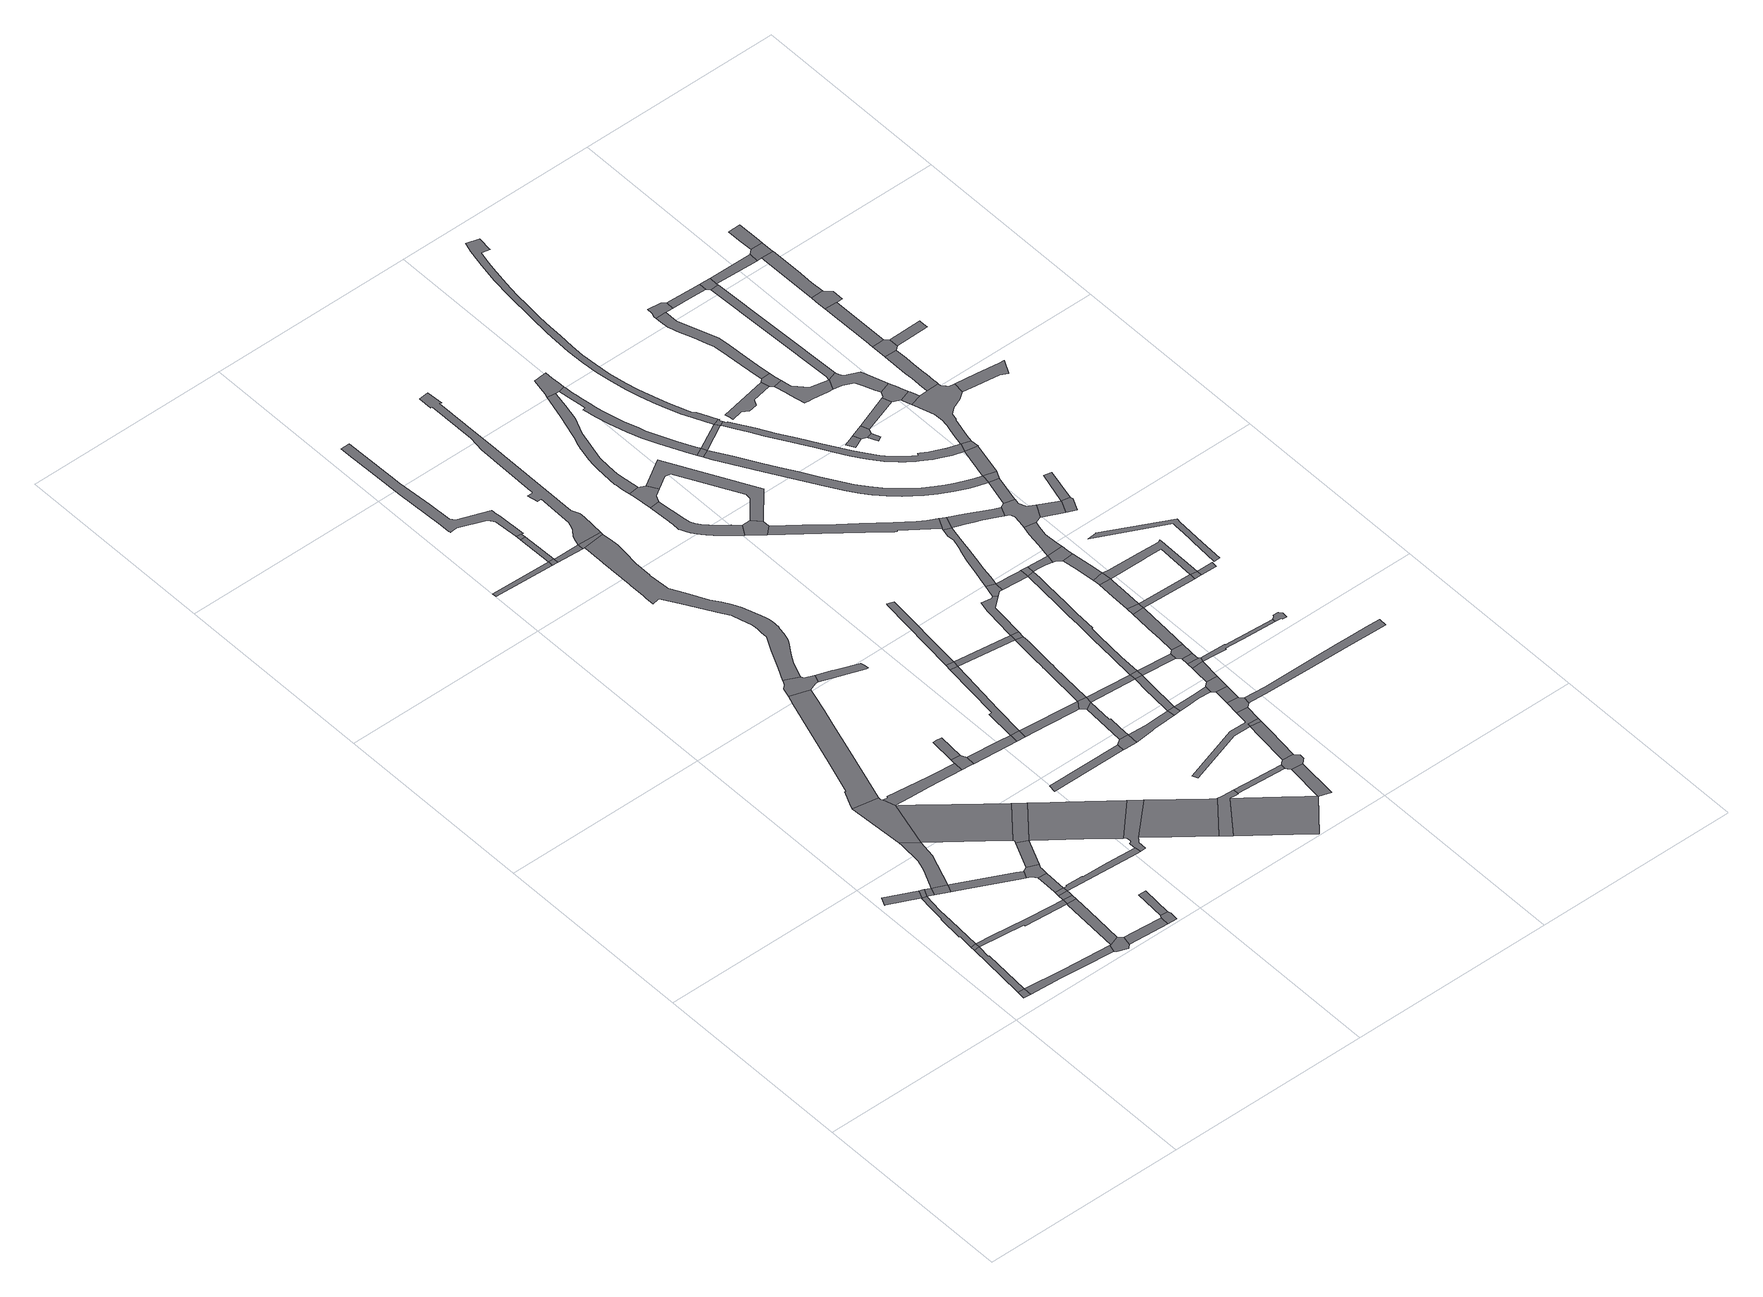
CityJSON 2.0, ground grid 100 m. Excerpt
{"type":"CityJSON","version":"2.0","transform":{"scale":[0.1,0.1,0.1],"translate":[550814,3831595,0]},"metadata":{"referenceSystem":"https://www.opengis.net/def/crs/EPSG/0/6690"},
"CityObjects":{
"road1":{"type":"Road","geometry":[{"type":"MultiSurface","lod":"1","boundaries":[[[0,1,2,3]]]}]},
"road2":{"type":"Road","attributes":{"RoadStructureAttribute.sectionType":"1"},"geometry":[{"type":"MultiSurface","lod":"1","boundaries":[[[4,5,6,7,8,0,3]]]}]},
"road3":{"type":"Road","geometry":[{"type":"MultiSurface","lod":"1","boundaries":[[[9,10,7,6]]]}]},
"road4":{"type":"Road","attributes":{"RoadStructureAttribute.sectionType":"1"},"geometry":[{"type":"MultiSurface","lod":"1","boundaries":[[[11,12,13,14,15,16,17,10,9,18,19,20]]]}]},
"road5":{"type":"Road","attributes":{"RoadStructureAttribute.sectionType":"1"},"geometry":[{"type":"MultiSurface","lod":"1","boundaries":[[[21,22,23,24,25,26]]]}]},
"road6":{"type":"Road","attributes":{"RoadStructureAttribute.sectionType":"1"},"geometry":[{"type":"MultiSurface","lod":"1","boundaries":[[[27,3,2,28,29,30,31]]]}]},
"road7":{"type":"Road","geometry":[{"type":"MultiSurface","lod":"1","boundaries":[[[26,25,11,20,32]]]}]},
"road8":{"type":"Road","attributes":{"RoadStructureAttribute.sectionType":"1"},"geometry":[{"type":"MultiSurface","lod":"1","boundaries":[[[32,20,33,34,35]]]}]},
"road9":{"type":"Road","geometry":[{"type":"MultiSurface","lod":"1","boundaries":[[[35,34,36,37]]]}]},
"road10":{"type":"Road","attributes":{"RoadStructureAttribute.sectionType":"1"},"geometry":[{"type":"MultiSurface","lod":"1","boundaries":[[[38,39,40,9,6,41,42,43,44]]]}]},
"road11":{"type":"Road","attributes":{"RoadStructureAttribute.sectionType":"1"},"geometry":[{"type":"MultiSurface","lod":"1","boundaries":[[[45,46,47,48,49,50,35,37,51,52]]]}]},
"road12":{"type":"Road","geometry":[{"type":"MultiSurface","lod":"1","boundaries":[[[53,54,31,30,55,56,57,58,59]]]}]},
"road13":{"type":"Road","attributes":{"RoadStructureAttribute.sectionType":"1"},"geometry":[{"type":"MultiSurface","lod":"1","boundaries":[[[60,37,36,61,62,63,64,65]]]}]},
"road14":{"type":"Road","attributes":{"RoadStructureAttribute.sectionType":"1"},"geometry":[{"type":"MultiSurface","lod":"1","boundaries":[[[43,66,54,53,67,68,69]]]}]},
"road15":{"type":"Road","geometry":[{"type":"MultiSurface","lod":"1","boundaries":[[[70,45,52,71,72,73,74,75]]]}]},
"road16":{"type":"Road","geometry":[{"type":"MultiSurface","lod":"1","boundaries":[[[44,43,69,76]]]}]},
"road17":{"type":"Road","attributes":{"RoadStructureAttribute.sectionType":"1"},"geometry":[{"type":"MultiSurface","lod":"1","boundaries":[[[77,44,76,78,79]]]}]},
"road18":{"type":"Road","attributes":{"RoadStructureAttribute.sectionType":"1"},"geometry":[{"type":"MultiSurface","lod":"1","boundaries":[[[80,59,58,81,82,83]]]}]},
"road19":{"type":"Road","geometry":[{"type":"MultiSurface","lod":"1","boundaries":[[[84,77,79,85]]]}]},
"road20":{"type":"Road","attributes":{"RoadStructureAttribute.sectionType":"1"},"geometry":[{"type":"MultiSurface","lod":"1","boundaries":[[[86,87,88,84,85,89,90]]]}]},
"road21":{"type":"Road","geometry":[{"type":"MultiSurface","lod":"1","boundaries":[[[91,65,64,92,93,86,90,94,95,96]]]}]},
"road22":{"type":"Road","geometry":[{"type":"MultiSurface","lod":"1","boundaries":[[[97,98,83,82,99,100,101,102]]]}]},
"road23":{"type":"Road","attributes":{"RoadStructureAttribute.sectionType":"1"},"geometry":[{"type":"MultiSurface","lod":"1","boundaries":[[[103,91,96,104]]]}]},
"road24":{"type":"Road","attributes":{"function":"2","RoadStructureAttribute.sectionType":"1"},"geometry":[{"type":"MultiSurface","lod":"1","boundaries":[[[105,106,107,108,109,71,52,110,111,112,113]]]}]},
"road25":{"type":"Road","geometry":[{"type":"MultiSurface","lod":"1","boundaries":[[[114,115,116,97,102]]]}]},
"road26":{"type":"Road","attributes":{"RoadStructureAttribute.sectionType":"1"},"geometry":[{"type":"MultiSurface","lod":"1","boundaries":[[[117,118,119,120,121,122,123,124,70,75,125,126,127,128,129,130,131,132,133]]]}]},
"road27":{"type":"Road","attributes":{"RoadStructureAttribute.sectionType":"1"},"geometry":[{"type":"MultiSurface","lod":"1","boundaries":[[[134,135,136,137,138,85,79,139,140,141,142,143,144]]]}]},
"road28":{"type":"Road","attributes":{"RoadStructureAttribute.sectionType":"1"},"geometry":[{"type":"MultiSurface","lod":"1","boundaries":[[[145,146,147,148,72,71,149,150,151,152,153]]]}]},
"road29":{"type":"Road","geometry":[{"type":"MultiSurface","lod":"1","boundaries":[[[113,112,154,103,104,155]]]}]},
"road30":{"type":"Road","attributes":{"RoadStructureAttribute.sectionType":"1"},"geometry":[{"type":"MultiSurface","lod":"1","boundaries":[[[156,157,158,159]]]}]},
"road31":{"type":"Road","attributes":{"function":"2","RoadStructureAttribute.sectionType":"1"},"geometry":[{"type":"MultiSurface","lod":"1","boundaries":[[[160,161,162,163,164,155,104,165,166,167,168,169]]]}]},
"road32":{"type":"Road","geometry":[{"type":"MultiSurface","lod":"1","boundaries":[[[170,153,152,171,172,173,174]]]}]},
"road33":{"type":"Road","geometry":[{"type":"MultiSurface","lod":"1","boundaries":[[[175,176,177,178,179,180,117,133,181,182,183,184,185,186,187,188]]]}]},
"road34":{"type":"Road","geometry":[{"type":"MultiSurface","lod":"1","boundaries":[[[189,190,191,170,174]]]}]},
"road35":{"type":"Road","geometry":[{"type":"MultiSurface","lod":"1","boundaries":[[[159,158,192,193]]]}]},
"road36":{"type":"Road","geometry":[{"type":"MultiSurface","lod":"1","boundaries":[[[169,168,194,195,196,197,198,199,200,201,202,144,143,203,204,205,206,207,208,209]]]}]},
"road37":{"type":"Road","attributes":{"RoadStructureAttribute.sectionType":"1"},"geometry":[{"type":"MultiSurface","lod":"1","boundaries":[[[210,211,212,159,193]]]}]},
"road38":{"type":"Road","attributes":{"RoadStructureAttribute.sectionType":"1"},"geometry":[{"type":"MultiSurface","lod":"1","boundaries":[[[213,214,173,172,215,216,217,218]]]}]},
"road39":{"type":"Road","attributes":{"RoadStructureAttribute.sectionType":"1"},"geometry":[{"type":"MultiSurface","lod":"1","boundaries":[[[219,220,212,211,221,222]]]}]},
"road40":{"type":"Road","attributes":{"RoadStructureAttribute.sectionType":"1"},"geometry":[{"type":"MultiSurface","lod":"1","boundaries":[[[223,193,192,224,225]]]}]},
"road41":{"type":"Road","attributes":{"RoadStructureAttribute.sectionType":"1"},"geometry":[{"type":"MultiSurface","lod":"1","boundaries":[[[226,227,228,229,230,231,232,233,234,235,236,237,238,239,240,241,242,243,244,245,246,247,248,249,219,222]]]}]},
"road42":{"type":"Road","attributes":{"RoadStructureAttribute.sectionType":"1"},"geometry":[{"type":"MultiSurface","lod":"1","boundaries":[[[250,251,252,253,254,255,256,257,258,185,184]]]}]},
"road43":{"type":"Road","attributes":{"function":"2","RoadStructureAttribute.sectionType":"1"},"geometry":[{"type":"MultiSurface","lod":"1","boundaries":[[[259,209,208,260,261,262]]]}]},
"road44":{"type":"Road","attributes":{"RoadStructureAttribute.sectionType":"1"},"geometry":[{"type":"MultiSurface","lod":"1","boundaries":[[[263,264,265,266,267,268,269,270,271,272,273,274,275,276,277,278,279,280,281,282,283,284,285,286,287,288,289,290,291,292,293,294,295,296,297,298,299,300,301,302,303,304,305,306,307,308,309,310,311,312,313,314,315,316,317,318,319,320,175,188]]]}]},
"road45":{"type":"Road","attributes":{"RoadStructureAttribute.sectionType":"1"},"geometry":[{"type":"MultiSurface","lod":"1","boundaries":[[[321,322,323,324]]]}]},
"road46":{"type":"Road","geometry":[{"type":"MultiSurface","lod":"1","boundaries":[[[218,217,325,326]]]}]},
"road47":{"type":"Road","geometry":[{"type":"MultiSurface","lod":"1","boundaries":[[[225,224,298,297,327]]]}]},
"road48":{"type":"Road","geometry":[{"type":"MultiSurface","lod":"1","boundaries":[[[328,262,261,329,330,331,332,333,334,335,336]]]}]},
"road49":{"type":"Road","attributes":{"RoadStructureAttribute.sectionType":"1"},"geometry":[{"type":"MultiSurface","lod":"1","boundaries":[[[337,338,339,340,218,326,341,342,343]]]}]},
"road50":{"type":"Road","attributes":{"RoadStructureAttribute.sectionType":"1"},"geometry":[{"type":"MultiSurface","lod":"1","boundaries":[[[326,325,344,345,346,347,348]]]}]},
"road51":{"type":"Road","attributes":{"function":"2","RoadStructureAttribute.sectionType":"1"},"geometry":[{"type":"MultiSurface","lod":"1","boundaries":[[[349,350,351,352,331,330,353,354,355,356]]]}]},
"road52":{"type":"Road","attributes":{"RoadStructureAttribute.sectionType":"1"},"geometry":[{"type":"MultiSurface","lod":"1","boundaries":[[[357,358,359,360,361,362,363,364,365,366,367,368,369,370,371,372,373,374,375,376,377,378,379,380,225,327]]]}]},
"road53":{"type":"Road","geometry":[{"type":"MultiSurface","lod":"1","boundaries":[[[381,337,343,382]]]}]},
"road54":{"type":"Road","geometry":[{"type":"MultiSurface","lod":"1","boundaries":[[[383,324,323,384,385,386]]]}]},
"road55":{"type":"Road","attributes":{"RoadStructureAttribute.sectionType":"1"},"geometry":[{"type":"MultiSurface","lod":"1","boundaries":[[[387,388,389,390,391,383,386]]]}]},
"road56":{"type":"Road","attributes":{"RoadStructureAttribute.sectionType":"1"},"geometry":[{"type":"MultiSurface","lod":"1","boundaries":[[[392,393,394,395,396,381,382]]]}]},
"road57":{"type":"Road","geometry":[{"type":"MultiSurface","lod":"1","boundaries":[[[348,347,391,390,397]]]}]},
"road58":{"type":"Road","attributes":{"RoadStructureAttribute.sectionType":"1"},"geometry":[{"type":"MultiSurface","lod":"1","boundaries":[[[398,336,335,399,400]]]}]},
"road59":{"type":"Road","attributes":{"RoadStructureAttribute.sectionType":"1"},"geometry":[{"type":"MultiSurface","lod":"1","boundaries":[[[401,402,403,386,385,404,405,406,407,408]]]}]},
"road60":{"type":"Road","attributes":{"RoadStructureAttribute.sectionType":"1"},"geometry":[{"type":"MultiSurface","lod":"1","boundaries":[[[382,343,409,410]]]}]},
"road61":{"type":"Road","attributes":{"RoadStructureAttribute.sectionType":"1"},"geometry":[{"type":"MultiSurface","lod":"1","boundaries":[[[411,412,413,414,415,416,417,418,419,420,421,422,423,424,425,426,427,428,429,430,431,432,433,434,435,436,437,438]]]}]},
"road62":{"type":"Road","geometry":[{"type":"MultiSurface","lod":"1","boundaries":[[[439,440,441,420,419,442,443,444]]]}]},
"road63":{"type":"Road","attributes":{"RoadStructureAttribute.sectionType":"1"},"geometry":[{"type":"MultiSurface","lod":"1","boundaries":[[[409,445,446,447,448,449,450,348,397,451,452,453,454,455,456,457,458]]]}]},
"road64":{"type":"Road","attributes":{"RoadStructureAttribute.sectionType":"1"},"geometry":[{"type":"MultiSurface","lod":"1","boundaries":[[[459,460,461,462,463,464,465,466,467,468,469]]]}]},
"road65":{"type":"Road","attributes":{"RoadStructureAttribute.sectionType":"1"},"geometry":[{"type":"MultiSurface","lod":"1","boundaries":[[[470,356,471,472,473]]]}]},
"road66":{"type":"Road","attributes":{"RoadStructureAttribute.sectionType":"1"},"geometry":[{"type":"MultiSurface","lod":"1","boundaries":[[[397,390,474,475,476]]]}]},
"road67":{"type":"Road","geometry":[{"type":"MultiSurface","lod":"1","boundaries":[[[477,438,437,478,479,480]]]}]},
"road68":{"type":"Road","geometry":[{"type":"MultiSurface","lod":"1","boundaries":[[[408,407,481,482]]]}]},
"road69":{"type":"Road","geometry":[{"type":"MultiSurface","lod":"1","boundaries":[[[483,484,485,400,399,486,487,470,473,488,489,490,491,492]]]}]},
"road70":{"type":"Road","geometry":[{"type":"MultiSurface","lod":"1","boundaries":[[[410,409,458,493]]]}]},
"road71":{"type":"Road","attributes":{"RoadStructureAttribute.sectionType":"1"},"geometry":[{"type":"MultiSurface","lod":"1","boundaries":[[[494,495,496,497,498,499,500,501,502,503,504,505,506,507,508,509,510,511,512,440,439,513,514,515,516,517,518,519,520,521,522,523,524]]]}]},
"road72":{"type":"Road","attributes":{"RoadStructureAttribute.sectionType":"1"},"geometry":[{"type":"MultiSurface","lod":"1","boundaries":[[[475,525,526,408,482,527,528,529]]]}]},
"road73":{"type":"Road","attributes":{"RoadStructureAttribute.sectionType":"1"},"geometry":[{"type":"MultiSurface","lod":"1","boundaries":[[[530,531,444,443,532,533,534,535,477,480]]]}]},
"road74":{"type":"Road","attributes":{"RoadStructureAttribute.sectionType":"1"},"geometry":[{"type":"MultiSurface","lod":"1","boundaries":[[[466,536,483,492,537,538]]]}]},
"road75":{"type":"Road","geometry":[{"type":"MultiSurface","lod":"1","boundaries":[[[476,475,529,539]]]}]},
"road76":{"type":"Road","attributes":{"RoadStructureAttribute.sectionType":"1"},"geometry":[{"type":"MultiSurface","lod":"1","boundaries":[[[540,541,542,543,544,545,546,547,410,493,548,549,550,551,552,553,554]]]}]},
"road77":{"type":"Road","attributes":{"RoadStructureAttribute.sectionType":"1"},"geometry":[{"type":"MultiSurface","lod":"1","boundaries":[[[555,482,481,556,557,558,559]]]}]},
"road78":{"type":"Road","geometry":[{"type":"MultiSurface","lod":"1","boundaries":[[[467,466,538,468]]]}]},
"road79":{"type":"Road","geometry":[{"type":"MultiSurface","lod":"1","boundaries":[[[560,459,469,561,562,563,564,565]]]}]},
"road80":{"type":"Road","attributes":{"RoadStructureAttribute.sectionType":"1"},"geometry":[{"type":"MultiSurface","lod":"1","boundaries":[[[539,529,566,567]]]}]},
"road81":{"type":"Road","attributes":{"RoadStructureAttribute.sectionType":"1"},"geometry":[{"type":"MultiSurface","lod":"1","boundaries":[[[568,560,565,569]]]}]},
"road82":{"type":"Road","attributes":{"RoadStructureAttribute.sectionType":"1"},"geometry":[{"type":"MultiSurface","lod":"1","boundaries":[[[570,571,572,573,574,575,576,479,478,577,578,579,580,581,582,583,584]]]}]},
"road83":{"type":"Road","geometry":[{"type":"MultiSurface","lod":"1","boundaries":[[[585,554,553,586,587,588]]]}]},
"road84":{"type":"Road","geometry":[{"type":"MultiSurface","lod":"1","boundaries":[[[589,590,559,558,591,568,569,592]]]}]},
"road85":{"type":"Road","geometry":[{"type":"MultiSurface","lod":"1","boundaries":[[[593,594,595,596,597,598,599,600,601,602,494,524,603,604]]]}]},
"road86":{"type":"Road","attributes":{"RoadStructureAttribute.sectionType":"1"},"geometry":[{"type":"MultiSurface","lod":"1","boundaries":[[[605,606,607,608,609,610,611,612,613,614,615,616,617,618,619,620,621,622,476,539]]]}]},
"road87":{"type":"Road","geometry":[{"type":"MultiSurface","lod":"1","boundaries":[[[623,624,625,626]]]}]},
"road88":{"type":"Road","attributes":{"RoadStructureAttribute.sectionType":"1"},"geometry":[{"type":"MultiSurface","lod":"1","boundaries":[[[627,628,629,630,631,632,633,634,635,636,637,638,639,640,641,642,643,644,645,646,604,603,647,648,649,650,651,652,653,654,655,656,657,658,659,624,623]]]}]},
"road89":{"type":"Road","attributes":{"RoadStructureAttribute.sectionType":"1"},"geometry":[{"type":"MultiSurface","lod":"1","boundaries":[[[660,661,662,663,589,592]]]}]},
"road90":{"type":"Road","attributes":{"RoadStructureAttribute.sectionType":"1"},"geometry":[{"type":"MultiSurface","lod":"1","boundaries":[[[664,665,666,588,587,667,668,615,669]]]}]},
"road91":{"type":"Road","geometry":[{"type":"MultiSurface","lod":"1","boundaries":[[[670,662,661,671,672,673]]]}]},
"road92":{"type":"Road","attributes":{"RoadStructureAttribute.sectionType":"1"},"geometry":[{"type":"MultiSurface","lod":"1","boundaries":[[[674,670,673,675]]]}]},
"road93":{"type":"Road","geometry":[{"type":"MultiSurface","lod":"1","boundaries":[[[676,567,566,674,675,677,678]]]}]},
"road94":{"type":"Road","attributes":{"RoadStructureAttribute.sectionType":"1"},"geometry":[{"type":"MultiSurface","lod":"1","boundaries":[[[679,680,681,682,683,684,685,686,687,688,585,588,689,690,691,692,693,694,695,696,697,698]]]}]},
"road95":{"type":"Road","attributes":{"RoadStructureAttribute.sectionType":"1"},"geometry":[{"type":"MultiSurface","lod":"1","boundaries":[[[699,623,626,700]]]}]},
"road96":{"type":"Road","geometry":[{"type":"MultiSurface","lod":"1","boundaries":[[[701,669,615,614,702]]]}]},
"road97":{"type":"Road","attributes":{"RoadStructureAttribute.sectionType":"1"},"geometry":[{"type":"MultiSurface","lod":"1","boundaries":[[[703,704,705,706,707,708,709,710,711,712,676,678]]]}]},
"road98":{"type":"Road","geometry":[{"type":"MultiSurface","lod":"1","boundaries":[[[713,714,715,699,700,716,717]]]}]},
"road99":{"type":"Road","geometry":[{"type":"MultiSurface","lod":"1","boundaries":[[[718,709,708,719]]]}]},
"road100":{"type":"Road","geometry":[{"type":"MultiSurface","lod":"1","boundaries":[[[584,583,679,698,720]]]}]},
"road101":{"type":"Road","attributes":{"RoadStructureAttribute.sectionType":"1"},"geometry":[{"type":"MultiSurface","lod":"1","boundaries":[[[721,722,702,614,723,724,725,726,727,728]]]}]},
"road102":{"type":"Road","attributes":{"RoadStructureAttribute.sectionType":"1"},"geometry":[{"type":"MultiSurface","lod":"1","boundaries":[[[729,730,718,719,731,732,733,734,735]]]}]},
"road103":{"type":"Road","attributes":{"RoadStructureAttribute.sectionType":"1"},"geometry":[{"type":"MultiSurface","lod":"1","boundaries":[[[736,737,738,739,740,741,742,743,744,745,746,747,748,749,750,751,752,626,625,753,754,755,756,757,758,759,760,761,762,763,764,765,766,767,768,769,770]]]}]},
"road104":{"type":"Road","attributes":{"RoadStructureAttribute.sectionType":"1"},"geometry":[{"type":"MultiSurface","lod":"1","boundaries":[[[771,772,671,661,773,774,775,776,777,778,779,780]]]}]},
"road105":{"type":"Road","geometry":[{"type":"MultiSurface","lod":"1","boundaries":[[[781,782,783,729,735]]]}]},
"road106":{"type":"Road","attributes":{"RoadStructureAttribute.sectionType":"1"},"geometry":[{"type":"MultiSurface","lod":"1","boundaries":[[[784,785,786,787,788,789,782,781]]]}]},
"road107":{"type":"Road","geometry":[{"type":"MultiSurface","lod":"1","boundaries":[[[790,791,792,728,727,793,794,787,786]]]}]},
"road108":{"type":"Road","attributes":{"RoadStructureAttribute.sectionType":"1"},"geometry":[{"type":"MultiSurface","lod":"1","boundaries":[[[795,796,720,698,797,798,799,800,801,802,803,804,805,806]]]}]},
"road109":{"type":"Road","attributes":{"RoadStructureAttribute.sectionType":"1"},"geometry":[{"type":"MultiSurface","lod":"1","boundaries":[[[807,808,809,810,811,812,813,814,815,816,817,818,819,820,821,822,823,699,715,824,825,826,827,828,829,830,831,832,833,834,835,836,837,838,839,840,841,842,843,844,845,846,847,848,849]]]}]},
"road110":{"type":"Road","attributes":{"RoadStructureAttribute.sectionType":"1"},"geometry":[{"type":"MultiSurface","lod":"1","boundaries":[[[850,851,852,853,854,855,563,562,856,857,858,859,860,861,862]]]}]},
"road111":{"type":"Road","attributes":{"RoadStructureAttribute.sectionType":"1"},"geometry":[{"type":"MultiSurface","lod":"1","boundaries":[[[863,864,865,728,792,866,867,868,869,870]]]}]},
"road112":{"type":"Road","attributes":{"RoadStructureAttribute.sectionType":"1"},"geometry":[{"type":"MultiSurface","lod":"1","boundaries":[[[719,708,871,872]]]}]},
"road113":{"type":"Road","attributes":{"RoadStructureAttribute.sectionType":"1"},"geometry":[{"type":"MultiSurface","lod":"1","boundaries":[[[873,874,875,876,877,878,879,880,881]]]}]},
"road114":{"type":"Road","attributes":{"RoadStructureAttribute.sectionType":"1"},"geometry":[{"type":"MultiSurface","lod":"1","boundaries":[[[882,883,884,885,886]]]}]},
"road115":{"type":"Road","attributes":{"RoadStructureAttribute.sectionType":"1"},"geometry":[{"type":"MultiSurface","lod":"1","boundaries":[[[887,888,889,890,891,892,893,894,895,896,897,898,899,900,901,902,903,904,905,906,907,908,909,910,911,912,717,716,913,914,915,916,917,918,919,920,921,922,923,924,925,926,927,928,929,930,931,932,933,934,935,936]]]}]},
"road116":{"type":"Road","attributes":{"RoadStructureAttribute.sectionType":"1"},"geometry":[{"type":"MultiSurface","lod":"1","boundaries":[[[937,938,939,940,941,942,781,735,943,944,945,872,946]]]}]},
"road117":{"type":"Road","geometry":[{"type":"MultiSurface","lod":"1","boundaries":[[[947,806,805,948,949,950,863,870,951,952,953,954,955,956,957,958]]]}]},
"road118":{"type":"Road","geometry":[{"type":"MultiSurface","lod":"1","boundaries":[[[959,882,886,960,961,962]]]}]},
"road119":{"type":"Road","geometry":[{"type":"MultiSurface","lod":"1","boundaries":[[[963,964,961,960]]]}]},
"road120":{"type":"Road","geometry":[{"type":"MultiSurface","lod":"1","boundaries":[[[965,966,967,968,780,779,969,970,971,972,973]]]}]},
"road121":{"type":"Road","attributes":{"RoadStructureAttribute.sectionType":"1"},"geometry":[{"type":"MultiSurface","lod":"1","boundaries":[[[769,947,958,974,975]]]}]},
"road122":{"type":"Road","geometry":[{"type":"MultiSurface","lod":"1","boundaries":[[[872,871,976,946]]]}]},
"road123":{"type":"Road","attributes":{"RoadStructureAttribute.sectionType":"1"},"geometry":[{"type":"MultiSurface","lod":"1","boundaries":[[[954,953,977,978]]]}]},
"road124":{"type":"Road","geometry":[{"type":"MultiSurface","lod":"1","boundaries":[[[979,980,981,873,881,982,983]]]}]},
"road125":{"type":"Road","geometry":[{"type":"MultiSurface","lod":"1","boundaries":[[[770,769,975,984]]]}]},
"road126":{"type":"Road","attributes":{"RoadStructureAttribute.sectionType":"1"},"geometry":[{"type":"MultiSurface","lod":"1","boundaries":[[[985,986,987,988,989,990,991,992,993,994,995,996,997,998]]]}]},
"road127":{"type":"Road","attributes":{"RoadStructureAttribute.sectionType":"1"},"geometry":[{"type":"MultiSurface","lod":"1","boundaries":[[[946,976,999,1000]]]}]},
"road128":{"type":"Road","geometry":[{"type":"MultiSurface","lod":"1","boundaries":[[[978,977,1001,1002,1003]]]}]},
"road129":{"type":"Road","attributes":{"RoadStructureAttribute.sectionType":"1"},"geometry":[{"type":"MultiSurface","lod":"1","boundaries":[[[1004,1005,1006,1007,1008,1009,1010,1011,1012,1013,1014,1015,1016,1017,1018,1019,1020,1021,1022,1023,1024,981,980]]]}]},
"road130":{"type":"Road","attributes":{"RoadStructureAttribute.sectionType":"1"},"geometry":[{"type":"MultiSurface","lod":"1","boundaries":[[[1025,1026,1027,983,982,1028,1029,1030,1031,1032,1033,1034,1035]]]}]},
"road131":{"type":"Road","attributes":{"RoadStructureAttribute.sectionType":"7"},"geometry":[{"type":"MultiSurface","lod":"1","boundaries":[[[935,770,984,1036,1037]]]}]},
"road132":{"type":"Road","attributes":{"RoadStructureAttribute.sectionType":"1"},"geometry":[{"type":"MultiSurface","lod":"1","boundaries":[[[1038,959,962,1039]]]}]},
"road133":{"type":"Road","geometry":[{"type":"MultiSurface","lod":"1","boundaries":[[[1040,1041,1042,1013,1012,1043,1044,1045]]]}]},
"road134":{"type":"Road","geometry":[{"type":"MultiSurface","lod":"1","boundaries":[[[1046,1047,978,1003]]]}]},
"road135":{"type":"Road","geometry":[{"type":"MultiSurface","lod":"1","boundaries":[[[936,935,1037,1048]]]}]},
"road136":{"type":"Road","geometry":[{"type":"MultiSurface","lod":"1","boundaries":[[[1049,1050,1051,1052,1053,1054,1055,1035,1034,1056,1057,1058,1059,1060,1061]]]}]},
"road137":{"type":"Road","geometry":[{"type":"MultiSurface","lod":"1","boundaries":[[[1062,1063,1061,1060,1064,1065,1038,1039,1066,1067]]]}]},
"road138":{"type":"Road","attributes":{"RoadStructureAttribute.sectionType":"1"},"geometry":[{"type":"MultiSurface","lod":"1","boundaries":[[[1068,1069,1067,1066,1070,1071,1072,1073]]]}]},
"road139":{"type":"Road","attributes":{"RoadStructureAttribute.sectionType":"1"},"geometry":[{"type":"MultiSurface","lod":"1","boundaries":[[[1044,1043,1074,1075,1076]]]}]},
"road140":{"type":"Road","attributes":{"RoadStructureAttribute.sectionType":"1"},"geometry":[{"type":"MultiSurface","lod":"1","boundaries":[[[1077,1078,1079,1035,1055]]]}]},
"road141":{"type":"Road","attributes":{"RoadStructureAttribute.sectionType":"1"},"geometry":[{"type":"MultiSurface","lod":"1","boundaries":[[[1080,1081,1082,1083,1084,1073,1072,1085,1086,1087,1088,1089,1090,1091,1092,936,1048,1093,1094,1095,1096,1097,1098,1099,1100,1101,1102]]]}]},
"road142":{"type":"Road","geometry":[{"type":"MultiSurface","lod":"1","boundaries":[[[1103,1076,1075,1078,1077,1104,1105]]]}]},
"road143":{"type":"Road","attributes":{"RoadStructureAttribute.sectionType":"1"},"geometry":[{"type":"MultiSurface","lod":"1","boundaries":[[[1106,1107,1108,1109,1084,1083,1110,1111,1112,1113,1114,1115,1116]]]}]},
"road144":{"type":"Road","geometry":[{"type":"MultiSurface","lod":"1","boundaries":[[[1117,1106,1116,1118,1119,1120]]]}]},
"road145":{"type":"Road","attributes":{"RoadStructureAttribute.sectionType":"1"},"geometry":[{"type":"MultiSurface","lod":"1","boundaries":[[[1121,1122,1117,1120,1123,1124]]]}]},
"road146":{"type":"Road","attributes":{"RoadStructureAttribute.sectionType":"1"},"geometry":[{"type":"MultiSurface","lod":"1","boundaries":[[[1105,1104,1125,1126]]]}]},
"road147":{"type":"Road","attributes":{"RoadStructureAttribute.sectionType":"1"},"geometry":[{"type":"MultiSurface","lod":"1","boundaries":[[[1127,1128,1129,1102,1101,1130,1131,1132,1133]]]}]},
"road148":{"type":"Road","geometry":[{"type":"MultiSurface","lod":"1","boundaries":[[[1134,1135,1121,1124,1136,1137,1138]]]}]},
"road149":{"type":"Road","geometry":[{"type":"MultiSurface","lod":"1","boundaries":[[[1139,1140,1141,1119,1118]]]}]},
"road150":{"type":"Road","attributes":{"RoadStructureAttribute.sectionType":"1"},"geometry":[{"type":"MultiSurface","lod":"1","boundaries":[[[1142,1143,1144,1134,1138,1145,1146,1147,1148]]]}]},
"road151":{"type":"Road","geometry":[{"type":"MultiSurface","lod":"1","boundaries":[[[1149,1126,1125,1142,1148,1150,1151]]]}]},
"road152":{"type":"Road","attributes":{"RoadStructureAttribute.sectionType":"1"},"geometry":[{"type":"MultiSurface","lod":"1","boundaries":[[[1152,1153,1149,1151,1154,1155]]]}]}
},
"vertices":[
[113,117,0],[109,79,0],[144,77,0],[144,116,0],
[162,358,0],[158,358,0],[165,423,0],[138,419,0],[123,234,0],
[166,447,0],[139,443,0],
[173,792,0],[163,729,0],[157,655,0],[156,647,0],[152,645,0],[142,521,0],[145,520,0],[178,612,0],[183,691,0],[195,787,0],
[49,901,0],[30,860,0],[34,859,0],[95,831,0],[174,795,0],[192,833,0],
[347,98,0],[301,66,0],[403,57,0],[566,43,0],[576,78,0],
[213,824,0],
[204,783,0],[223,773,0],[241,810,0],
[286,742,0],[305,781,0],
[537,409,0],[418,421,0],[253,438,0],[388,399,0],[388,392,0],[602,376,0],[605,404,0],
[314,1097,0],[313,1077,0],[313,1073,0],[305,967,0],[286,911,0],[247,825,0],[368,953,0],[382,1041,0],
[631,94,0],[582,77,0],[568,40,0],[576,31,0],[624,15,0],[641,32,0],[649,76,0],
[564,651,0],[346,713,0],[546,615,0],[555,610,0],[575,601,0],[592,636,0],
[601,370,0],[639,225,0],[643,282,0],[649,373,0],
[298,1373,0],[443,1272,0],[426,1330,0],[423,1335,0],[421,1343,0],[422,1349,0],
[650,401,0],
[607,435,0],[652,424,0],[652,432,0],
[757,68,0],[766,23,0],[837,18,0],[840,61,0],
[609,460,0],[653,457,0],
[611,568,0],[613,550,0],[611,490,0],[652,457,0],[656,566,0],
[615,648,0],[585,596,0],[595,591,0],[658,601,0],[659,610,0],[665,625,0],
[848,74,0],[847,73,0],[885,15,0],[888,58,0],[885,70,0],[885,71,0],
[675,782,0],[725,760,0],
[727,1041,0],[523,1207,0],[511,1217,0],[455,1262,0],[445,1270,0],[385,1039,0],[587,874,0],[675,802,0],[813,970,0],
[895,222,0],[876,223,0],[858,224,0],
[529,2039,0],[513,1991,0],[404,1646,0],[346,1465,0],[340,1467,0],[335,1457,0],[311,1402,0],[303,1385,0],[422,1352,0],[427,1368,0],[435,1394,0],[455,1458,0],[517,1658,0],[553,1773,0],[586,1881,0],[613,1971,0],[624,2009,0],
[887,448,0],[754,453,0],[754,456,0],[669,460,0],[668,456,0],[795,424,0],[796,424,0],[873,420,0],[1013,411,0],[1031,411,0],[1027,441,0],
[681,1307,0],[660,1309,0],[453,1333,0],[450,1327,0],[445,1272,0],[523,1268,0],[621,1263,0],[786,1250,0],[790,1297,0],
[682,796,0],[864,928,0],
[3,3286,0],[3,3266,0],[296,3251,0],[298,3276,0],
[1120,722,0],[1048,779,0],[1027,796,0],[988,828,0],[889,907,0],[730,756,0],[731,755,0],[902,617,0],[1027,514,0],[1182,671,0],
[792,1321,0],[834,1246,0],[846,1245,0],[849,1291,0],[836,1317,0],
[573,2125,0],[567,2113,0],[563,2105,0],[563,2104,0],[562,2102,0],[543,2086,0],[644,2016,0],[650,2018,0],[662,2023,0],[677,2023,0],[692,2062,0],[649,2078,0],[644,2085,0],[642,2092,0],
[846,1444,0],[824,1447,0],[803,1448,0],
[324,3250,0],[325,3275,0],
[1030,513,0],[1034,511,0],[1040,507,0],[1039,486,0],[1038,480,0],[1038,477,0],[1030,476,0],[1027,476,0],[1027,468,0],[1055,411,0],[1057,411,0],[1058,413,0],[1059,455,0],[1069,468,0],[1076,478,0],[1237,628,0],
[324,3371,0],[320,3450,0],[296,3449,0],
[1064,1271,0],[1022,1276,0],[1023,1231,0],[1027,1231,0],[1067,1228,0],[1071,1271,0],
[295,3476,0],[296,3469,0],[319,3470,0],[329,3471,0],
[325,3274,0],[454,3243,0],[455,3273,0],
[321,3610,0],[320,3623,0],[319,3630,0],[318,3655,0],[169,3711,0],[154,3733,0],[148,3849,0],[136,4022,0],[135,4081,0],[130,4332,0],[86,4331,0],[87,4286,0],[90,4151,0],[93,3970,0],[104,3741,0],[106,3680,0],[107,3672,0],[107,3671,0],[112,3671,0],[143,3673,0],[266,3625,0],[283,3602,0],[286,3598,0],[295,3478,0],
[770,1990,0],[777,1988,0],[876,1953,0],[886,1950,0],[883,1971,0],[880,1992,0],[784,2028,0],[766,2035,0],[764,2035,0],
[1446,456,0],[1183,390,0],[1331,268,0],[1470,437,0],
[641,2095,0],[668,2168,0],[689,2203,0],[710,2237,0],[730,2268,0],[741,2287,0],[743,2292,0],[748,2302,0],[752,2321,0],[753,2326,0],[761,2365,0],[763,2372,0],[764,2391,0],[764,2398,0],[764,2413,0],[763,2431,0],[759,2445,0],[751,2471,0],[738,2515,0],[724,2557,0],[711,2584,0],[700,2606,0],[680,2636,0],[652,2679,0],[604,2772,0],[568,2839,0],[568,2848,0],[562,2937,0],[561,2946,0],[561,2947,0],[564,3036,0],[573,3117,0],[578,3167,0],[575,3210,0],[571,3252,0],[465,3242,0],[465,3237,0],[464,3128,0],[464,3126,0],[463,2960,0],[463,2952,0],[463,2871,0],[463,2854,0],[462,2811,0],[494,2816,0],[499,2816,0],[551,2733,0],[641,2584,0],[662,2549,0],[676,2504,0],[690,2453,0],[692,2420,0],[690,2395,0],[688,2360,0],[667,2320,0],[659,2303,0],[652,2289,0],[605,2192,0],
[997,943,0],[993,906,0],[1364,903,0],[1365,941,0],
[1109,1224,0],[1113,1268,0],
[572,3266,0],
[1498,435,0],[1371,236,0],[1377,231,0],[1510,404,0],[1512,404,0],[1539,402,0],[1552,401,0],[1553,404,0],[1554,431,0],
[1133,1721,0],[1100,1423,0],[1099,1421,0],[1084,1421,0],[1132,1419,0],[1160,1646,0],[1169,1717,0],
[1220,1216,0],[1221,1216,0],[1371,1204,0],[1382,1203,0],[1408,1241,0],
[1782,184,0],[1750,210,0],[1677,270,0],[1556,367,0],[1503,129,0],[1636,20,0],[1651,8,0],[1792,175,0],
[579,3379,0],[579,3407,0],[563,3444,0],[566,3951,0],[565,4026,0],[563,4269,0],[573,4266,0],[567,4345,0],[520,4341,0],[520,4271,0],[528,4271,0],[528,4028,0],[518,3951,0],[514,3638,0],[514,3628,0],[509,3623,0],[484,3623,0],[495,3573,0],[515,3573,0],[511,3398,0],[507,3383,0],[494,3353,0],[472,3323,0],[462,3296,0],
[1137,1751,0],[1173,1747,0],
[1393,960,0],[1378,903,0],[1435,902,0],[1436,957,0],
[1439,1013,0],[1442,1074,0],[1436,1076,0],[1444,1202,0],[1405,1179,0],
[1175,1760,0],[1218,2171,0],[1202,2177,0],[1186,2183,0],[1185,2179,0],
[1450,1235,0],
[1666,422,0],[1794,388,0],[1797,414,0],
[1616,955,0],[1528,952,0],[1527,952,0],[1530,912,0],[1540,913,0],[1611,917,0],[1654,920,0],[1652,957,0],
[1448,1680,0],[1452,1710,0],
[1006,2948,0],[999,2953,0],[969,2979,0],[937,3009,0],[912,3033,0],[899,3053,0],[889,3074,0],[884,3100,0],[869,3244,0],[820,3240,0],[821,3227,0],[826,3143,0],[827,3115,0],[827,3107,0],[825,3074,0],[825,3070,0],[832,3063,0],[840,3044,0],[851,3023,0],[866,3001,0],[876,2987,0],[890,2971,0],[911,2950,0],[936,2927,0],[958,2909,0],[981,2888,0],[1007,2867,0],[1037,2917,0],
[859,3364,0],[808,3358,0],[812,3331,0],[884,3280,0],[920,3302,0],[891,3349,0],
[1442,1619,0],[1435,1546,0],[1430,1486,0],[1430,1485,0],[1429,1468,0],[1427,1452,0],[1450,1238,0],[1467,1449,0],[1469,1468,0],[1470,1483,0],[1484,1637,0],[1484,1641,0],[1485,1643,0],[1486,1671,0],
[1858,762,0],[1851,706,0],[1850,696,0],[1767,699,0],[1478,603,0],[1489,579,0],[1763,668,0],[1847,666,0],[1849,685,0],[1903,679,0],[1912,757,0],
[1813,366,0],[1849,156,0],[1850,163,0],[1868,361,0],
[1445,1202,0],[1671,1184,0],[1672,1217,0],
[1081,2918,0],[1078,2808,0],[1119,2844,0],[1120,2879,0],
[1690,922,0],[1687,957,0],
[1821,431,0],[1806,420,0],[1799,413,0],[1795,387,0],[1802,379,0],[1882,373,0],[1892,383,0],[1893,406,0],[1886,415,0],[1875,428,0],
[1490,1706,0],
[922,4005,0],[917,3984,0],[888,3879,0],[876,3837,0],[857,3774,0],[851,3756,0],[838,3713,0],[829,3687,0],[825,3668,0],[817,3634,0],[814,3621,0],[808,3585,0],[805,3554,0],[803,3511,0],[799,3441,0],[801,3433,0],[804,3399,0],[804,3398,0],[805,3386,0],[852,3433,0],[847,3483,0],[848,3503,0],[849,3542,0],[852,3591,0],[853,3597,0],[873,3678,0],[894,3757,0],[928,3836,0],[946,3921,0],[962,3995,0],[963,4000,0],
[1663,1102,0],[1661,1061,0],[1692,1014,0],[1697,1072,0],[1706,1181,0],
[1244,3020,0],[1025,3432,0],[984,3342,0],[1013,3338,0],[1170,3043,0],[1167,3015,0],
[1839,599,0],[1893,591,0],[1901,660,0],
[1708,1214,0],
[1534,1924,0],[1483,1933,0],[1478,1909,0],[1472,1878,0],[1471,1876,0],[1470,1868,0],[1462,1795,0],[1454,1728,0],[1493,1733,0],[1500,1795,0],[1506,1852,0],[1509,1873,0],[1509,1876,0],[1563,1919,0],[1544,1930,0],
[1788,959,0],[1720,925,0],[1798,930,0],[1857,926,0],[1860,960,0],
[1865,832,0],[1932,774,0],[1933,774,0],[1937,807,0],[1935,809,0],[1921,827,0],
[1876,1167,0],[1879,1200,0],
[1873,910,0],[1929,904,0],
[1631,2443,0],[1594,2466,0],[1520,2524,0],[1409,2610,0],[1298,2698,0],[1227,2757,0],[1122,2841,0],[1255,2668,0],[1392,2556,0],[1488,2479,0],[1495,2474,0],[1499,2479,0],[1573,2423,0],[1647,2366,0],[1675,2420,0],
[1561,1993,0],[1583,1935,0],[1599,1934,0],[1602,1978,0],
[1882,980,0],[1863,962,0],[1861,922,0],[1936,974,0],
[1012,4042,0],[1011,4058,0],[1011,4060,0],[1011,4079,0],[1010,4097,0],[1010,4116,0],[945,4112,0],[940,4079,0],[933,4046,0],[928,4026,0],[981,3999,0],[1014,4008,0],
[1714,1320,0],[1725,1471,0],[1729,1523,0],[1734,1523,0],[1742,1631,0],[1747,1699,0],[1753,1774,0],[1758,1833,0],[1762,1888,0],[1764,1932,0],[1730,1924,0],[1722,1813,0],[1715,1727,0],[1708,1645,0],[1703,1577,0],[1698,1529,0],[1693,1471,0],[1683,1342,0],
[1205,3368,0],[1166,3346,0],[1178,3323,0],[1216,3343,0],
[1201,3373,0],[1201,3374,0],[1185,3403,0],[1155,3463,0],[1133,3514,0],[1114,3558,0],[1099,3595,0],[1090,3624,0],[1077,3662,0],[1067,3696,0],[1057,3730,0],[1049,3765,0],[1040,3804,0],[1035,3834,0],[1031,3859,0],[1028,3879,0],[1023,3918,0],[1022,3930,0],[1018,3962,0],[1015,3997,0],[992,3926,0],[996,3891,0],[1000,3857,0],[997,3856,0],[985,3854,0],[986,3852,0],[997,3789,0],[1013,3721,0],[1037,3639,0],[1058,3575,0],[1063,3562,0],[1090,3499,0],[1151,3375,0],
[1947,1073,0],[1948,1080,0],[1890,1076,0],[1888,1046,0],
[1724,1970,0],[1669,1975,0],[1637,1975,0],[1673,1929,0],[1727,1925,0],[1730,1970,0],
[1891,1109,0],[1956,1102,0],[1950,1105,0],[1946,1107,0],
[1893,1146,0],[1947,1144,0],
[1896,1214,0],[1948,1154,0],[1952,1210,0],
[1645,2359,0],[1636,2315,0],[1640,2285,0],[1627,2235,0],[1625,2235,0],[1619,2219,0],[1602,2160,0],[1584,2086,0],[1581,2074,0],[1573,2043,0],[1604,1985,0],[1612,2023,0],[1617,2049,0],[1623,2077,0],[1623,2080,0],[1630,2116,0],[1649,2203,0],[1660,2256,0],[1670,2301,0],[1679,2345,0],
[1338,3438,0],[1351,3416,0],
[1741,1969,0],[1766,1968,0],
[1955,1253,0],[1959,1323,0],[1965,1410,0],[1968,1471,0],[1968,1473,0],[1968,1475,0],[1912,1473,0],[1910,1435,0],[1906,1373,0],[1901,1294,0],
[1368,3441,0],[1372,3444,0],[1370,3448,0],[1353,3416,0],[1375,3427,0],
[1913,1514,0],[1969,1507,0],
[1703,2405,0],
[1860,1961,0],[1828,1964,0],[1790,1931,0],[1814,1929,0],[1824,1929,0],[1852,1922,0],[1861,1920,0],[1870,1961,0],
[1920,1694,0],[1917,1610,0],[1969,1513,0],[1974,1601,0],[1975,1650,0],[1977,1681,0],[1977,1692,0],
[1939,2500,0],[1905,2512,0],[1864,2530,0],[1825,2549,0],[1784,2571,0],[1739,2601,0],[1697,2633,0],[1651,2672,0],[1616,2707,0],[1577,2750,0],[1541,2798,0],[1499,2864,0],[1460,2931,0],[1416,3005,0],[1375,3074,0],[1333,3144,0],[1272,3249,0],[1194,3293,0],[1310,3095,0],[1401,2943,0],[1447,2864,0],[1494,2788,0],[1528,2740,0],[1558,2703,0],[1599,2660,0],[1646,2615,0],[1713,2563,0],[1714,2562,0],[1716,2560,0],[1766,2529,0],[1823,2498,0],[1883,2472,0],[1920,2458,0],[1967,2445,0],[1973,2489,0],
[2081,1093,0],[2081,1097,0],[2017,1075,0],[2067,1071,0],[2068,1077,0],[2101,1075,0],[2159,1071,0],[2273,1064,0],[2325,1061,0],[2326,1079,0],
[1974,1740,0],[1919,1730,0],[1921,1711,0],
[1967,1813,0],[1959,1874,0],[1955,1905,0],[1899,1898,0],[1907,1837,0],[1914,1778,0],
[1952,1924,0],[1952,1926,0],[1950,1964,0],[1878,1917,0],[1882,1914,0],
[1875,2317,0],[1772,2369,0],[1681,2344,0],[1685,2343,0],[1708,2334,0],[1739,2321,0],[1767,2310,0],[1804,2295,0],[1817,2289,0],[1845,2276,0],[1889,2255,0],[1911,2300,0],
[1257,4904,0],[1242,4854,0],[1223,4763,0],[1204,4663,0],[1190,4555,0],[1176,4401,0],[1167,4289,0],[1162,4150,0],[1164,4061,0],[1171,3982,0],[1182,3902,0],[1196,3831,0],[1211,3761,0],[1229,3699,0],[1249,3639,0],[1273,3575,0],[1297,3521,0],[1333,3524,0],[1327,3538,0],[1315,3549,0],[1308,3567,0],[1300,3590,0],[1274,3658,0],[1253,3724,0],[1233,3799,0],[1219,3860,0],[1205,3946,0],[1198,4019,0],[1193,4098,0],[1194,4163,0],[1197,4243,0],[1201,4308,0],[1205,4382,0],[1212,4467,0],[1219,4539,0],[1230,4619,0],[1246,4718,0],[1253,4756,0],[1267,4819,0],[1272,4818,0],[1309,4811,0],[1309,4812,0],[1316,4884,0],
[2588,793,0],[2496,796,0],[2427,797,0],[2327,798,0],[2152,799,0],[2046,801,0],[2043,769,0],[2226,763,0],[2427,757,0],[2442,756,0],[2638,750,0],[2656,749,0],[2658,791,0],
[1905,2151,0],[1895,2107,0],[1884,2034,0],[1947,2006,0],[1944,2062,0],[1944,2063,0],[1954,2112,0],[1962,2140,0],
[2239,1466,0],[2240,1497,0],
[1643,3496,0],[1407,3449,0],[1411,3430,0],[1415,3410,0],[1469,3421,0],[1498,3401,0],[1539,3409,0],[1555,3438,0],[1651,3457,0],
[1723,3015,0],[1699,3006,0],[1666,2993,0],[1687,2956,0],[1737,2978,0],
[1992,2700,0],[1969,2708,0],[1968,2704,0],[1961,2707,0],[1962,2710,0],[1924,2727,0],[1899,2739,0],[1866,2758,0],[1858,2762,0],[1854,2756,0],[1851,2752,0],[1831,2766,0],[1803,2787,0],[1781,2805,0],[1761,2823,0],[1730,2858,0],[1702,2897,0],[1669,2947,0],[1638,2995,0],[1594,3069,0],[1543,3154,0],[1496,3232,0],[1450,3311,0],[1389,3413,0],[1383,3411,0],[1380,3417,0],[1360,3404,0],[1386,3360,0],[1414,3311,0],[1451,3247,0],[1487,3189,0],[1527,3123,0],[1561,3065,0],[1605,2991,0],[1638,2935,0],[1662,2899,0],[1684,2867,0],[1704,2842,0],[1723,2819,0],[1743,2799,0],[1767,2777,0],[1789,2757,0],[1823,2732,0],[1844,2719,0],[1849,2716,0],[1883,2696,0],[1919,2679,0],[1958,2662,0],[2011,2647,0],[2027,2689,0],
[2278,1720,0],[2278,1730,0],[2267,1726,0],[2265,1725,0],[2164,1729,0],[2003,1735,0],[2163,1689,0],[2165,1689,0],[2248,1687,0],[2275,1493,0],
[1934,2312,0],[1910,2245,0],[1919,2221,0],[1913,2190,0],[1974,2145,0],[1992,2152,0],[1994,2153,0],[2029,2219,0],[1990,2239,0],[1991,2243,0],[1979,2274,0],[1984,2298,0],
[1784,3037,0],[1763,2969,0],[1789,2976,0],[1799,2998,0],
[1783,2923,0],[1806,2935,0],
[2345,1095,0],[2342,1094,0],[2342,1089,0],[2338,1086,0],[2356,1059,0],[2359,1054,0],[2379,1052,0],[2382,1079,0],[2371,1094,0],
[1982,2300,0],[2015,2433,0],
[2274,1465,0],
[2092,2106,0],[2122,2169,0],
[1705,3485,0],[1703,3514,0],[1658,3511,0],[1668,3444,0],[1712,3452,0],
[2033,2471,0],
[2401,1605,0],[2411,1761,0],[2412,1770,0],[2412,1776,0],[2106,1933,0],[2105,1933,0],[2061,1928,0],[2384,1768,0],[2383,1761,0],[2379,1714,0],[2381,1713,0],[2375,1634,0],[2366,1491,0],[2396,1490,0],
[2354,1463,0],[2355,1492,0],
[2137,2085,0],[2167,2148,0],[2163,2159,0],
[1699,3561,0],[1693,3651,0],[1686,3743,0],[1681,3808,0],[1667,3847,0],[1641,3919,0],[1614,3995,0],[1614,4051,0],[1613,4062,0],[1561,4060,0],[1561,4033,0],[1563,3988,0],[1571,3966,0],[1577,3948,0],[1603,3872,0],[1624,3811,0],[1634,3781,0],[1641,3702,0],[1647,3628,0],[1648,3607,0],[1651,3581,0],
[1774,3345,0],[1722,3402,0],[1714,3439,0],[1680,3387,0],[1686,3360,0],[1700,3290,0],[1721,3287,0],[1739,3284,0],[1815,3274,0],[1838,3272,0],[1863,3325,0],
[2073,2634,0],[2074,2635,0],
[1959,3103,0],[1973,3060,0],
[1570,4124,0],[1567,4093,0],[1560,4072,0],[1651,4060,0],[1652,4100,0],[1636,4115,0],
[2201,2318,0],[2166,2328,0],
[2071,2674,0],
[2028,3166,0],[1991,3275,0],[1926,3304,0],[1923,3308,0],[1918,3316,0],[1914,3325,0],[1909,3340,0],[1884,3266,0],[1931,3244,0],[1947,3205,0],[1969,3154,0],[1978,3131,0],[2033,3151,0],
[2051,3100,0],[2049,3108,0],[1969,3111,0],[1966,3105,0],[2010,3044,0],[2065,3063,0],
[2078,3027,0],[2068,3053,0],[2013,3035,0],[2023,3000,0],[2025,2994,0],[2083,3012,0],
[1740,4058,0],[1825,4056,0],[1826,4093,0],
[1880,4041,0],[1840,4039,0],[1867,3347,0],
[2212,2974,0],[2202,2986,0],[2188,3002,0],[2187,3015,0],[2126,3013,0],[2031,2979,0],[2043,2942,0],[2059,2888,0],[2062,2842,0],[2057,2819,0],[2059,2819,0],[2051,2790,0],[2040,2748,0],[2079,2711,0],[2103,2809,0],[2106,2808,0],[2116,2844,0],[2140,2865,0],[2143,2867,0],[2193,2888,0],[2217,2904,0],[2230,2913,0],[2238,2971,0],
[1852,4092,0],[1880,4052,0],[1880,4091,0],
[2125,3275,0],[2125,3149,0],[2126,3107,0],[2126,3045,0],[2187,3029,0],[2187,3045,0],[2186,3086,0],[2186,3107,0],[2186,3170,0],[2186,3215,0],[2185,3275,0],
[2124,3353,0],[2204,3293,0],[2203,3338,0],[2185,3353,0],
[2122,3647,0],[2124,3394,0],[2184,3400,0],[2182,3647,0],
[2095,4043,0],[2097,4089,0],
[2476,2941,0],[2458,2942,0],[2346,2957,0],[2273,2907,0],[2413,2889,0],[2446,2872,0],[2480,2940,0],
[2121,3733,0],[2121,3704,0],[2212,3647,0],[2213,3703,0],[2182,3733,0],
[2370,3296,0],[2369,3320,0],[2369,3341,0],
[2119,4042,0],[2119,4028,0],[2120,3948,0],[2181,3803,0],[2181,3890,0],[2181,3936,0],[2180,4042,0],
[2118,4109,0],[2179,4058,0],[2179,4109,0],
[2117,4248,0],[2117,4182,0],[2179,4147,0],[2178,4249,0]
]}
